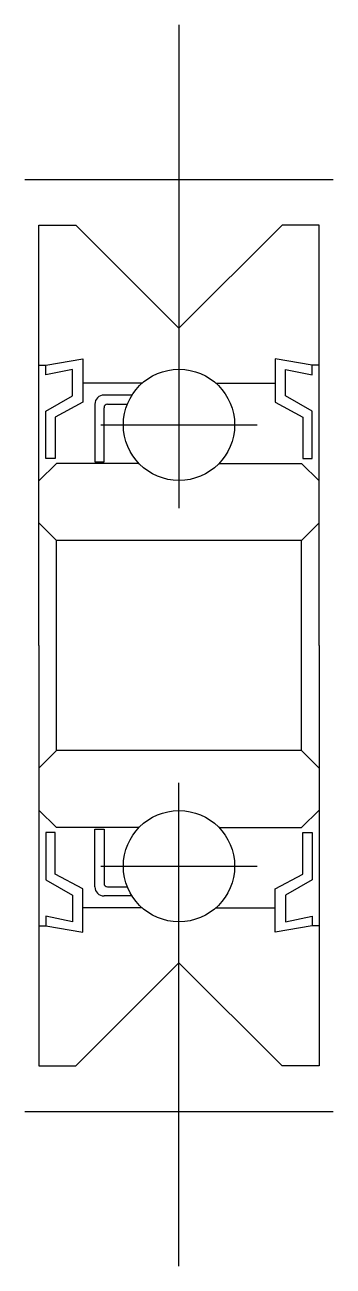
# Model space of a CAD drawing. Extents: x 62 to 109.9, y 115.8 to 153.4.
# Drawn here: x 105.49 to 109.9, y 135.66 to 153.38 of the extents above; entities outside this region: 2.
import ezdxf

# ---------------------------------------------------------------- set-up
doc = ezdxf.new("R2010")
doc.units = 0
doc.linetypes.add('CENTER', pattern=[17.5, 13, -1.5, 1.5, -1.5])
doc.layers.get('0').update_dxf_attribs({"linetype": 'CONTINUOUS'})
doc.layers.add('CENTER', color=1, linetype='CENTER')
doc.styles.get("Standard").update_dxf_attribs({"font": 'txt.shx', "bigfont": '@extfont2.shx'})

msp = doc.modelspace()

# ---------------------------------------------------------------- linework, layer by layer
at = {"color": 7, "linetype": 'CONTINUOUS'}
for p, q in [((105.695, 150.516), (106.224, 150.516)), ((105.695, 144.516), (105.695, 150.516)), ((106.224, 150.516), (107.695, 149.045)), ((109.166, 150.516), (107.695, 149.045)), ((109.695, 150.516), (109.166, 150.516)), ((109.695, 144.516), (109.695, 150.516)), ((105.695, 148.516), (105.795, 148.516)), ((105.795, 148.516), (106.32, 148.609)), ((105.795, 148.381), (105.795, 148.516)), ((106.32, 148.609), (106.32, 147.989)), ((109.595, 148.516), (109.07, 148.609)), ((109.07, 148.609), (109.07, 147.989)), ((109.695, 148.516), (109.595, 148.516)), ((109.595, 148.381), (109.595, 148.516)), ((106.177, 148.458), (105.795, 148.381)), ((106.177, 148.079), (106.177, 148.458)), ((109.213, 148.079), (109.213, 148.458)), ((109.213, 148.458), (109.595, 148.381)), ((107.17, 148.261), (106.32, 148.261)), ((108.22, 148.261), (109.07, 148.261)), ((105.795, 147.86), (106.177, 148.079)), ((106.32, 147.989), (105.927, 147.778)), ((107.025, 148.091), (106.625, 148.091)), ((109.07, 147.989), (109.463, 147.778)), ((109.595, 147.86), (109.213, 148.079)), ((105.795, 147.184), (105.795, 147.86)), ((106.495, 147.961), (106.495, 147.136)), ((106.625, 147.136), (106.625, 147.911)), ((106.675, 147.961), (106.958, 147.961)), ((109.595, 147.184), (109.595, 147.86)), ((105.927, 147.778), (105.927, 147.184)), ((109.463, 147.778), (109.463, 147.184)), ((105.945, 147.116), (105.695, 146.866)), ((105.927, 147.184), (105.795, 147.184)), ((107.123, 147.116), (105.945, 147.116)), ((106.495, 147.136), (106.625, 147.136)), ((108.267, 147.116), (109.445, 147.116)), ((109.445, 147.116), (109.695, 146.866)), ((109.463, 147.184), (109.595, 147.184)), ((105.945, 146.016), (105.695, 146.266)), ((109.445, 146.016), (109.695, 146.266)), ((105.945, 143.016), (105.945, 146.016)), ((109.445, 146.016), (105.945, 146.016)), ((109.445, 143.016), (109.445, 146.016)), ((105.695, 144.516), (105.695, 138.516)), ((109.695, 144.516), (109.695, 138.516)), ((105.945, 143.016), (105.695, 142.766)), ((109.445, 143.016), (105.945, 143.016)), ((109.445, 143.016), (109.695, 142.766)), ((105.945, 141.916), (105.695, 142.166)), ((109.445, 141.916), (109.695, 142.166)), ((105.927, 141.848), (105.795, 141.849)), ((105.795, 141.849), (105.795, 141.173)), ((105.927, 141.254), (105.927, 141.848)), ((107.123, 141.916), (105.945, 141.916)), ((106.495, 141.896), (106.625, 141.896)), ((106.495, 141.071), (106.495, 141.896)), ((106.625, 141.896), (106.625, 141.121)), ((108.267, 141.916), (109.445, 141.916)), ((109.463, 141.848), (109.595, 141.849)), ((109.463, 141.254), (109.463, 141.848)), ((109.595, 141.849), (109.595, 141.173)), ((106.32, 141.044), (105.927, 141.254)), ((109.07, 141.044), (109.463, 141.254)), ((105.795, 141.173), (106.177, 140.953)), ((106.675, 141.071), (106.958, 141.071)), ((109.595, 141.173), (109.213, 140.953)), ((106.177, 140.953), (106.177, 140.574)), ((106.32, 140.424), (106.32, 141.044)), ((107.025, 140.941), (106.625, 140.941)), ((109.07, 140.424), (109.07, 141.044)), ((109.213, 140.953), (109.213, 140.574)), ((107.17, 140.771), (106.32, 140.771)), ((108.22, 140.771), (109.07, 140.771)), ((106.177, 140.574), (105.795, 140.652)), ((105.795, 140.652), (105.795, 140.516)), ((109.213, 140.574), (109.595, 140.652)), ((109.595, 140.652), (109.595, 140.516)), ((105.695, 140.516), (105.795, 140.516)), ((105.795, 140.516), (106.32, 140.424)), ((109.595, 140.516), (109.07, 140.424)), ((109.695, 140.516), (109.595, 140.516)), ((106.224, 138.516), (107.695, 139.988)), ((109.166, 138.516), (107.695, 139.988)), ((105.695, 138.516), (106.224, 138.516)), ((109.695, 138.516), (109.166, 138.516))]:
    msp.add_line(p, q, dxfattribs=at)
for centre in [(107.695, 147.666), (107.695, 141.366)]:
    msp.add_circle(centre, 0.794, dxfattribs=at)
for centre, radius, start, end in [((106.625, 147.961), 0.13, 90, 180), ((106.675, 147.911), 0.05, 90, 180), ((106.625, 141.071), 0.13, 180, 270), ((106.675, 141.121), 0.05, 180, 270)]:
    msp.add_arc(centre, radius, start, end, dxfattribs=at)
at = {"layer": 'CENTER', "color": 1, "linetype": 'CENTER'}
for p, q in [((107.695, 153.376), (107.695, 146.476)), ((105.494, 151.166), (109.896, 151.166)), ((106.58, 147.666), (108.81, 147.666)), ((107.695, 135.656), (107.695, 142.556)), ((106.58, 141.366), (108.81, 141.366)), ((105.494, 137.866), (109.896, 137.866))]:
    msp.add_line(p, q, dxfattribs=at)

# ---------------------------------------------------------------- texts
at = {"color": 7, "linetype": 'CONTINUOUS'}
for p in [(61.628, 125.224), (61.628, 115.754)]:
    msp.add_text('SZV3-12', height=3.2, dxfattribs=at).set_placement(p)

doc.saveas('drawing.dxf')
